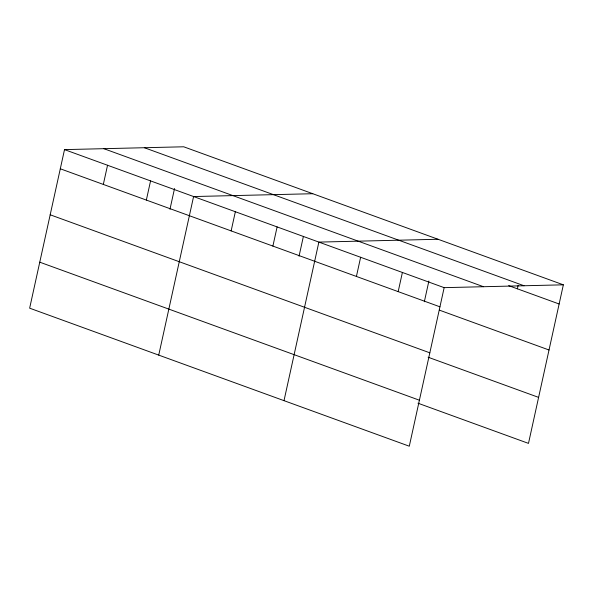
<?xml version="1.0" encoding="UTF-8"?>
<svg xmlns="http://www.w3.org/2000/svg" width="593" height="593" viewBox="0 0 593 593"><rect width="100%" height="100%" fill="white"/><g stroke="black" fill="none" stroke-linecap="round" stroke-linejoin="round"><path stroke-width="0.89" d="M563.35 284.825L183.711 146.79L64.511 149.614L29.65 308.175L409.289 446.21L444.157 287.649L563.35 284.825L528.489 443.386L417.998 403.21M103.323 184.43L107.541 165.254M146.352 200.071L150.563 180.902M169.976 209.255L174.535 188.507M158.731 355.111L193.592 196.542L312.785 193.718M231.137 230.899L235.354 211.731M272.899 246.088L277.109 226.911M299.05 256.183L303.416 236.34M284.01 400.66L318.871 242.1L438.071 239.268M356.415 276.457L360.633 257.28M398.177 291.637L402.395 272.461M424.336 301.733L428.895 280.993M517.378 288.813L518.141 285.322M144.373 147.724L524.012 285.752M508.675 285.648L559.132 303.994M103.849 148.68L483.488 286.716M64.511 149.614L444.157 287.649M60.301 168.783L439.939 306.818M439.398 310.139L549.022 349.996M50.183 214.785L429.821 352.82M428.109 357.216L538.6 397.384M39.761 262.18L419.407 400.216"/></g></svg>
